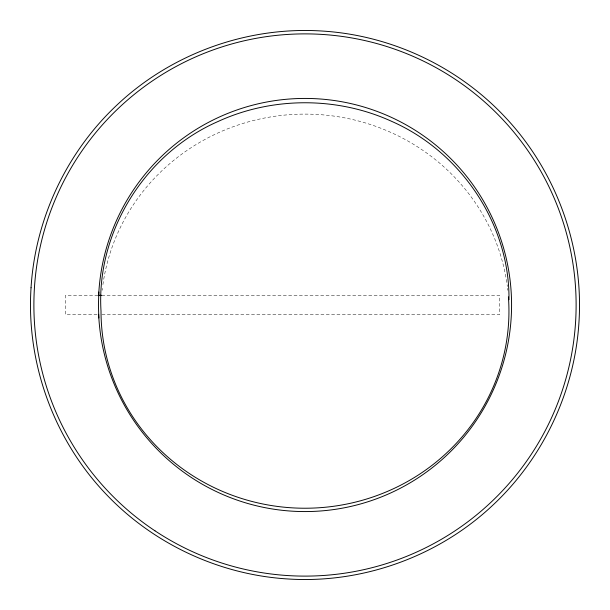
<?xml version="1.0" encoding="UTF-8"?>
<svg xmlns="http://www.w3.org/2000/svg" width="610" height="610" viewBox="0 0 610 610"><rect width="100%" height="100%" fill="white"/><g stroke="black" fill="none" stroke-linecap="round" stroke-linejoin="round"><path stroke-width="0.46" stroke-dasharray="3.05 2.29" d="M97.928 295.324L65.575 295.324L65.575 314.676L97.928 314.676M101.74 295.324L499.537 295.324L499.537 314.676L101.74 314.676M102.198 290.261A203.953 197.06 0 0 1 102.419 288.362M102.915 284.588A203.953 197.06 0 0 1 305.984 114.108A203.953 197.06 0 0 1 507.345 286.471M507.581 288.362A203.953 197.06 0 0 1 507.802 290.261"/><path stroke-width="0.91" d="M98.843 292.03L98.439 305L98.843 317.97M98.881 295.324L101.74 295.324M508.984 299.716C509.746 223.847 460.863 151.814 391.849 121.443L391.757 121.398C337.437 96.548 272.563 96.548 218.243 121.398L218.151 121.443C145.256 153.24 96.06 231.495 101.016 311.169A203.953 197.06 0 0 0 312.389 508.099A203.953 197.06 0 0 0 508.412 296.895M98.645 295.728A206.561 206.561 0 0 1 410.949 127.673A206.561 206.561 0 0 1 410.949 482.327A206.561 206.561 0 0 1 98.645 314.272M31.041 287.767C26.131 362.477 53.489 438.468 104.897 492.911C152.103 543.357 218.807 574.742 287.767 578.959C362.477 583.869 438.468 556.511 492.911 505.103C543.357 457.896 574.742 391.193 578.959 322.233C583.869 247.523 556.511 171.532 505.103 117.09C457.896 66.642 391.193 35.258 322.233 31.041C247.523 26.131 171.532 53.489 117.09 104.897C66.642 152.103 35.258 218.807 31.041 287.767M154.97 530.814A271.114 271.114 0 0 0 575.581 322.027A271.114 271.114 0 0 0 184.449 62.159A271.114 271.114 0 0 0 154.97 530.814"/></g></svg>
